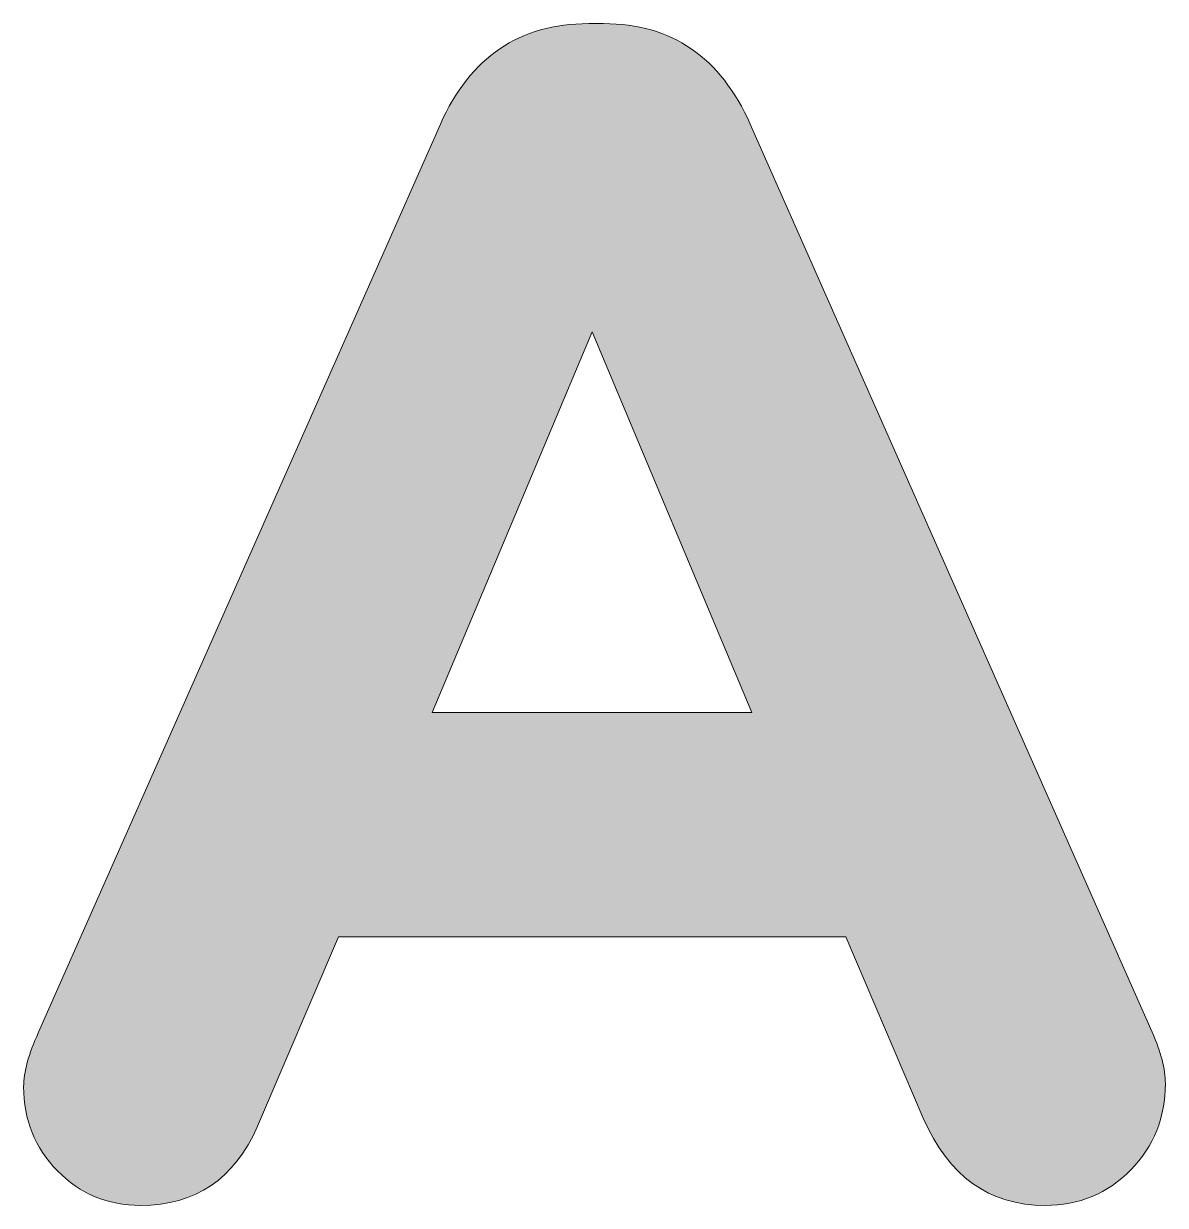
# Model space of a CAD drawing. Header units: inches. Extents: x 10 to 279, y -157 to -9.
# Drawn here: x 30.281 to 33.459, y -54.303 to -51.015 of the extents above; entities that cross this region are included whole.
import ezdxf

# ---------------------------------------------------------------- set-up
doc = ezdxf.new("R2010")
doc.units = ezdxf.units.IN
doc.header["$MEASUREMENT"] = 0
doc.layers.add('Layer 1', color=7, linetype='Continuous')

# ---------------------------------------------------------------- blocks, each defined once
blk = doc.blocks.new('block 12')
at = {"layer": 'Layer 1'}
h = blk.add_hatch(color=7, dxfattribs=at)
h.dxf.hatch_style = 2
edge = h.paths.add_edge_path()
edge.add_spline(control_points=[(30.2808, -53.9728), (30.2808, -53.933), (30.2946, -53.8825), (30.3222, -53.8213), (30.3222, -53.8213), (31.4411, -51.2944), (31.4411, -51.2944), (31.5238, -51.108), (31.6613, -51.0146), (31.8539, -51.0146), (31.8539, -51.0146), (31.8952, -51.0146), (31.8952, -51.0146), (32.0847, -51.0146), (32.2208, -51.108), (32.3035, -51.2944), (32.3035, -51.2944), (33.4224, -53.8213), (33.4224, -53.8213), (33.4469, -53.8765), (33.4591, -53.9238), (33.4591, -53.9636), (33.4591, -54.0584), (33.4271, -54.1386), (33.3628, -54.2043), (33.2986, -54.2701), (33.219, -54.303), (33.1242, -54.303), (32.9684, -54.303), (32.8552, -54.222), (32.7849, -54.0599), (32.7849, -54.0599), (32.5694, -53.5554), (32.5694, -53.5554), (32.5694, -53.5554), (31.1569, -53.5554), (31.1569, -53.5554), (31.1569, -53.5554), (30.9321, -54.0828), (30.9321, -54.0828), (30.8679, -54.2296), (30.7594, -54.303), (30.6066, -54.303), (30.5148, -54.303), (30.4376, -54.2708), (30.3749, -54.2067), (30.3122, -54.1424), (30.2808, -54.0644), (30.2808, -53.9728)], knot_values=[0, 0, 0, 0, 1, 1, 1, 2, 2, 2, 3, 3, 3, 4, 4, 4, 5, 5, 5, 6, 6, 6, 7, 7, 7, 8, 8, 8, 9, 9, 9, 10, 10, 10, 11, 11, 11, 12, 12, 12, 13, 13, 13, 14, 14, 14, 15, 15, 15, 16, 16, 16, 16], degree=3, periodic=1)
h.paths.add_polyline_path([(31.4182, -52.9317), (32.3079, -52.9317), (31.8632, -51.8723)])
at = {"layer": 'Layer 1', "lineweight": 0}
blk.add_lwpolyline([(31.4182, -52.9317), (32.3079, -52.9317), (31.8632, -51.8723), (31.4182, -52.9317)], dxfattribs=at)
blk.add_open_spline([(30.2808, -53.9728), (30.2808, -53.933), (30.2946, -53.8825), (30.3222, -53.8213), (30.3222, -53.8213), (31.4411, -51.2944), (31.4411, -51.2944), (31.5238, -51.108), (31.6613, -51.0146), (31.8539, -51.0146), (31.8539, -51.0146), (31.8952, -51.0146), (31.8952, -51.0146), (32.0847, -51.0146), (32.2208, -51.108), (32.3035, -51.2944), (32.3035, -51.2944), (33.4224, -53.8213), (33.4224, -53.8213), (33.4469, -53.8765), (33.4591, -53.9238), (33.4591, -53.9636), (33.4591, -54.0584), (33.4271, -54.1386), (33.3628, -54.2043), (33.2986, -54.2701), (33.219, -54.303), (33.1242, -54.303), (32.9684, -54.303), (32.8552, -54.222), (32.7849, -54.0599), (32.7849, -54.0599), (32.5694, -53.5554), (32.5694, -53.5554), (32.5694, -53.5554), (31.1569, -53.5554), (31.1569, -53.5554), (31.1569, -53.5554), (30.9321, -54.0828), (30.9321, -54.0828), (30.8679, -54.2296), (30.7594, -54.303), (30.6066, -54.303), (30.5148, -54.303), (30.4376, -54.2708), (30.3749, -54.2067), (30.3122, -54.1424), (30.2808, -54.0644), (30.2808, -53.9728)], degree=3, knots=[0, 0, 0, 0, 1, 1, 1, 2, 2, 2, 3, 3, 3, 4, 4, 4, 5, 5, 5, 6, 6, 6, 7, 7, 7, 8, 8, 8, 9, 9, 9, 10, 10, 10, 11, 11, 11, 12, 12, 12, 13, 13, 13, 14, 14, 14, 15, 15, 15, 16, 16, 16, 16], dxfattribs=at)

msp = doc.modelspace()

# ---------------------------------------------------------------- block references
at = {"layer": 'Layer 1'}
msp.add_blockref('block 12', (0, 0), dxfattribs=at)

doc.saveas('drawing.dxf')
